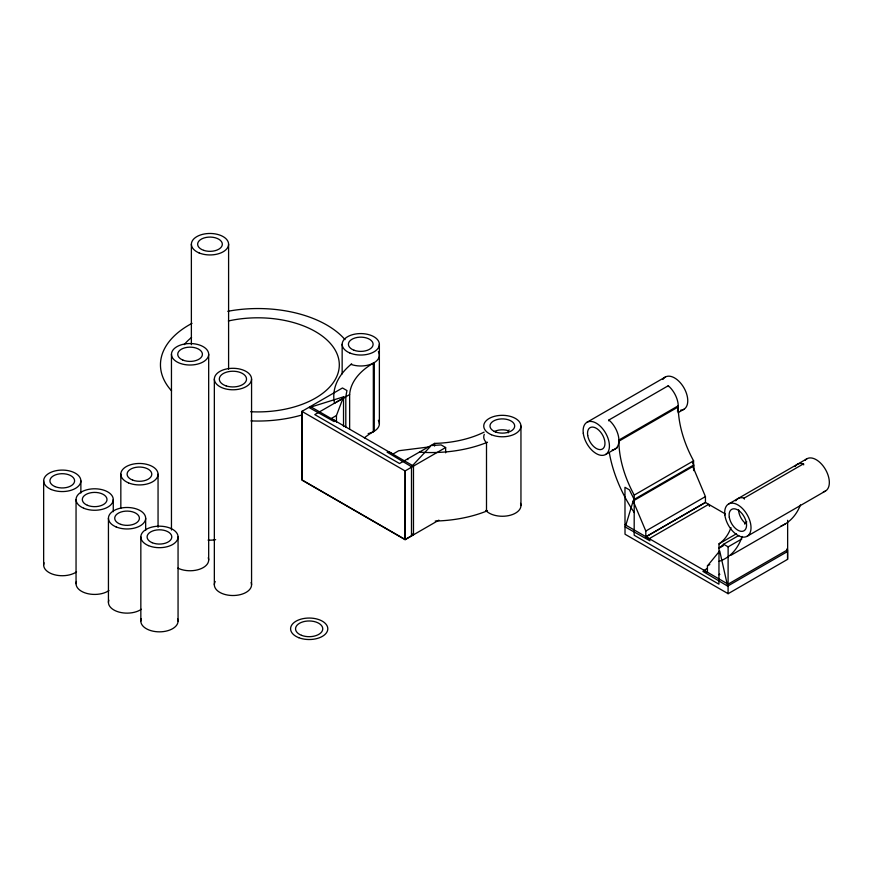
<?xml version="1.0" encoding="UTF-8"?>
<svg xmlns="http://www.w3.org/2000/svg" width="873" height="873" viewBox="0 0 873 873"><rect width="100%" height="100%" fill="white"/><g stroke="black" fill="none" stroke-linecap="round" stroke-linejoin="round"><path stroke-width="1.31" d="M120.834 508.206L120.834 474.181M158.057 527.292L158.057 474.214M677.426 411.128A18.617 10.749 60 0 0 668.271 385.735L608.918 420A18.617 10.749 60 0 1 618.913 439.981L618.902 441.181A81.505 47.066 60 0 0 634.235 495.089L634.169 535.236L718.926 584.179L719.014 543.846A81.505 47.066 60 0 0 730.985 527.608M738.569 509.57A12.353 7.137 60 0 0 744.964 522.982L744.822 524.171M345.806 427.083L345.806 396.68L346.941 390.547L342.478 387.972L301.938 411.379L301.938 480.106L405.094 539.667L438.879 520.155M608.765 420.862L608.918 420M668.118 386.597L668.271 385.735M633.165 500.971L625.286 527.019L649.905 540.791L649.054 538.761L645.802 536.884L645.802 531.024L633.165 500.971L692.802 466.542L705.439 496.595L705.439 502.455L645.802 536.884M336.443 415.526L343.526 396.844L309.14 407.593L334.141 421.583L334.61 420.328L331.358 418.451L336.443 415.526L336.443 422.27M707.261 568.323L702.907 571.389L727.635 586.11L787.271 551.681L786.682 549.073M703.758 570.353L707.436 572.47L707.436 565.879L719.712 550.939L727.635 586.11M411.489 466.695L430.062 446.812L398.71 450.741L393.003 454.036L389.314 451.919L387.132 452.192L411.489 466.695L411.489 535.553L413.344 533.567M738.765 535.509L723.608 544.25L719.003 548.211L723.335 545.712M364.368 437.875A81.505 47.055 0 0 1 373.328 431.699L374.255 431.175L374.321 362.601L373.328 363.168A81.516 47.066 0 0 0 349.647 394.552L334.523 403.271A97.427 56.243 0 0 1 350.99 364.39L351.677 363.823M509.232 429.985L508.304 430.695A12.353 7.137 0 0 0 494.26 431.546M373.328 431.699L373.328 363.168M345.806 396.68L314.771 414.599L399.528 463.53L434.59 443.397A81.516 47.066 0 0 0 484.122 432.124M445.645 452.814L445.645 447.533L405.094 470.94L301.938 411.379M586.994 422.27L665.313 377.049M302.145 411.336L302.145 479.986L405.192 539.492L413.475 534.702L413.475 466.051L310.428 406.556M618.913 440.047L678.266 405.781L678.256 406.916A81.505 47.066 60 0 0 693.588 460.824L693.588 470.22M678.256 406.916L618.902 441.181A18.606 10.749 60 0 1 612.268 449.89M605.578 454.517L617.266 447.773M678.059 412.667L683.908 409.295M634.235 495.089L693.588 460.824M692.442 462.679L693.686 465.047L634.169 499.4L629.422 489.873L624.959 487.298L625.024 534.232L728.126 593.684M645.802 531.024L705.439 496.595M645.976 536.764L705.439 502.433M649.054 538.761L708.69 504.332L709.542 506.351M728.573 504.005L806.892 458.794M735.721 500.818A18.606 10.749 60 0 1 744.167 498.09L803.531 463.825L803.684 464.862M744.964 522.982L746.819 521.912M719.014 543.846L736.474 533.774M787.642 520.297L787.642 559.32L728.082 593.727L728.126 546.858L741.854 538.925M747.157 536.262L825.487 491.041M707.436 565.879L709.782 564.525M730.788 555.359L785.493 523.778M487.483 442.229L486.501 442.622A97.427 56.243 0 0 1 419.433 452.149M487.483 510.76L486.501 511.152A97.427 56.243 0 0 1 435.234 521.05M430.793 445.579L441.127 444.924L445.645 447.533M705.439 502.455L725.212 513.87M723.608 544.25L728.126 546.858M625.024 524.662L728.082 584.168L787.533 549.837L787.533 559.397M744.167 498.09L744.331 499.127M693.686 465.047L693.686 470.656M520.952 426.057L520.952 505.543M508.304 430.695L508.304 432.833M486.501 511.152L486.501 442.622A18.606 10.749 0 0 1 484.286 434.361M434.59 443.397L434.59 446.081M407.756 458.783L407.833 459.667M405.192 539.492L405.192 470.831L405.094 539.667M379.373 344.322L379.373 423.809M349.637 394.541L349.637 428.807M343.526 396.844L343.526 426.559M342.151 344.289L342.151 373.928M251.566 379.046A18.617 10.749 0 0 1 223.652 388.343A18.617 10.749 0 0 1 223.652 369.737A18.617 10.749 0 0 1 251.566 379.046L251.566 584.779M228.595 244.211L228.595 369.17M214.343 379.046L214.343 584.779M208.68 354.285A18.617 10.749 0 0 1 180.755 363.583A18.617 10.749 0 0 1 180.755 344.977A18.617 10.749 0 0 1 208.68 354.285L208.68 560.008M191.373 244.211L191.373 344.715M178.059 536.928L178.059 621.096M171.457 354.285L171.457 530.042M145.66 518.224L145.66 530.446M140.837 536.928L140.837 621.096M113.272 499.531L113.272 511.742M108.438 518.224L108.438 602.392M80.873 480.827L80.873 493.038M76.049 499.531L76.049 583.688M43.65 480.827L43.65 564.984M215.631 539.667A18.617 10.749 0 0 1 208.058 540.114M108.939 590.574A18.617 10.749 0 0 1 86.547 593.356A18.617 10.749 0 0 1 76.442 581.483M208.254 557.727A18.617 10.749 0 0 1 199.557 569.251A18.617 10.749 0 0 1 177.874 568.137M228.344 320.98A81.516 47.055 0 0 1 338.495 358.225A81.516 47.055 0 0 1 250.671 411.729M184.192 344.639A81.516 47.055 0 0 1 191.58 337.415M302.123 414.904A97.427 56.243 0 0 1 250.944 420.895M171.566 390.864A97.427 56.243 0 0 1 192.016 323.348M227.788 311.301A97.427 56.243 0 0 1 345.021 339.619M520.559 503.35A18.617 10.738 0.1 0 1 508.839 515.594A18.617 10.738 0.1 0 1 486.065 510.727M378.358 420.273A18.617 10.749 0 0 1 368.155 433.641M486.632 511.109A18.606 10.662 0.7 0 1 485.966 510.454M378.358 351.732A18.617 10.749 0 0 1 372.389 363.626A18.617 10.749 0 0 1 350.979 364.39M742.126 536.426A97.427 56.243 60 0 1 719.014 561.35M634.235 512.538A97.427 56.243 60 0 1 609.387 453.142M800.476 504.91A97.427 56.243 60 0 1 780.833 526.168M795.074 466.553A18.606 10.749 60 0 1 803.531 463.825M805.179 460.235A18.617 10.76 60.1 0 1 825.509 469.532A18.617 10.76 60.1 0 1 823.381 491.794M662.923 379.439A18.617 10.76 60.1 0 1 683.93 387.798A18.617 10.76 60.1 0 1 680.645 410.168M76.551 571.87A18.617 10.749 0 0 1 54.148 574.652A18.617 10.749 0 0 1 44.043 562.779M177.656 618.892A18.617 10.749 0 0 1 159.443 631.845A18.617 10.749 0 0 1 141.23 618.892M141.339 609.278A18.617 10.749 0 0 1 118.935 612.06A18.617 10.749 0 0 1 108.83 600.188M251.14 582.487A18.617 10.749 0 0 1 232.076 595.506A18.617 10.749 0 0 1 215.216 581.516M719.647 574.248L718.926 574.674L719.734 574.303M301.523 635.337A13.608 7.857 0 0 0 322.726 629.389A13.608 7.857 0 0 0 303.204 621.762A13.608 7.857 0 0 0 301.523 635.337M298.752 637.683A18.617 10.749 0 0 0 327.757 629.553A18.617 10.749 0 0 0 301.054 619.121A18.617 10.749 0 0 0 298.752 637.683M199.066 252.908A18.617 10.749 0 0 0 228.497 245.324A18.617 10.749 0 0 0 202.394 234.401A18.617 10.749 0 0 0 199.066 252.908M203.802 250.387A12.353 7.137 0 0 0 222.331 244.211A12.353 7.137 0 0 0 203.802 238.034A12.353 7.137 0 0 0 203.802 250.387M83.732 508.228A18.617 10.749 0 0 0 113.163 500.633A18.617 10.749 0 0 0 87.06 489.72A18.617 10.749 0 0 0 83.732 508.228M87.409 505.303A12.353 7.137 0 0 0 106.943 500.262A12.353 7.137 0 0 0 89.613 493.016A12.353 7.137 0 0 0 87.409 505.303M182.817 360.058A12.353 7.137 0 0 0 202.35 355.016A12.353 7.137 0 0 0 185.021 347.77A12.353 7.137 0 0 0 182.817 360.058M491.423 434.732A18.617 10.738 0.1 0 0 520.854 427.17A18.617 10.738 0.1 0 0 494.751 416.246A18.617 10.738 0.1 0 0 491.423 434.732M495.646 431.993A12.353 7.126 0.1 0 0 514.677 426.373A12.353 7.126 0.1 0 0 496.704 419.662A12.353 7.126 0.1 0 0 495.646 431.993M349.844 352.987A18.617 10.738 0.1 0 0 379.275 345.424A18.617 10.738 0.1 0 0 353.172 334.501A18.617 10.738 0.1 0 0 349.844 352.987M354.056 350.248A12.353 7.126 0.1 0 0 373.098 344.628A12.353 7.126 0.1 0 0 355.125 337.927A12.353 7.126 0.1 0 0 354.056 350.248M724.863 515.026A18.617 10.76 60.1 0 0 746.142 536.731A18.617 10.76 60.1 0 0 742.585 508.643A18.617 10.76 60.1 0 0 724.863 515.026M729.293 517.274A12.353 7.137 60.1 0 0 743.687 530.948A12.353 7.137 60.1 0 0 740.522 512.014A12.353 7.137 60.1 0 0 729.293 517.274M583.284 433.292A18.617 10.76 60.1 0 0 604.563 454.986A18.617 10.76 60.1 0 0 600.995 426.908A18.617 10.76 60.1 0 0 583.284 433.292M587.715 435.54A12.353 7.137 60.1 0 0 602.108 449.202A12.353 7.137 60.1 0 0 598.933 430.28A12.353 7.137 60.1 0 0 587.715 435.54M128.517 482.878A18.617 10.727 0.1 0 0 157.958 475.316A18.617 10.727 0.1 0 0 131.856 464.392A18.617 10.727 0.1 0 0 128.517 482.878M132.74 480.139A12.353 7.126 0.1 0 0 151.782 474.519A12.353 7.126 0.1 0 0 133.809 467.819A12.353 7.126 0.1 0 0 132.74 480.139M51.343 489.524A18.617 10.749 0 0 0 80.774 481.929A18.617 10.749 0 0 0 54.672 471.016A18.617 10.749 0 0 0 51.343 489.524M55.01 486.599A12.353 7.137 0 0 0 74.543 481.558A12.353 7.137 0 0 0 57.225 474.312A12.353 7.137 0 0 0 55.01 486.599M148.519 545.636A18.617 10.749 0 0 0 177.961 538.041A18.617 10.749 0 0 0 151.847 527.117A18.617 10.749 0 0 0 148.519 545.636M152.197 542.711A12.353 7.137 0 0 0 171.73 537.67A12.353 7.137 0 0 0 154.401 530.424A12.353 7.137 0 0 0 152.197 542.711M116.131 526.932A18.617 10.749 0 0 0 145.562 519.337A18.617 10.749 0 0 0 119.459 508.413A18.617 10.749 0 0 0 116.131 526.932M120.878 524.4A12.353 7.137 0 0 0 139.407 518.224A12.353 7.137 0 0 0 120.878 512.047A12.353 7.137 0 0 0 120.878 524.4M226.118 385.888A13.608 7.857 0 0 0 246.524 379.078A13.608 7.857 0 0 0 226.118 372.28A13.608 7.857 0 0 0 226.118 385.888"/></g></svg>
